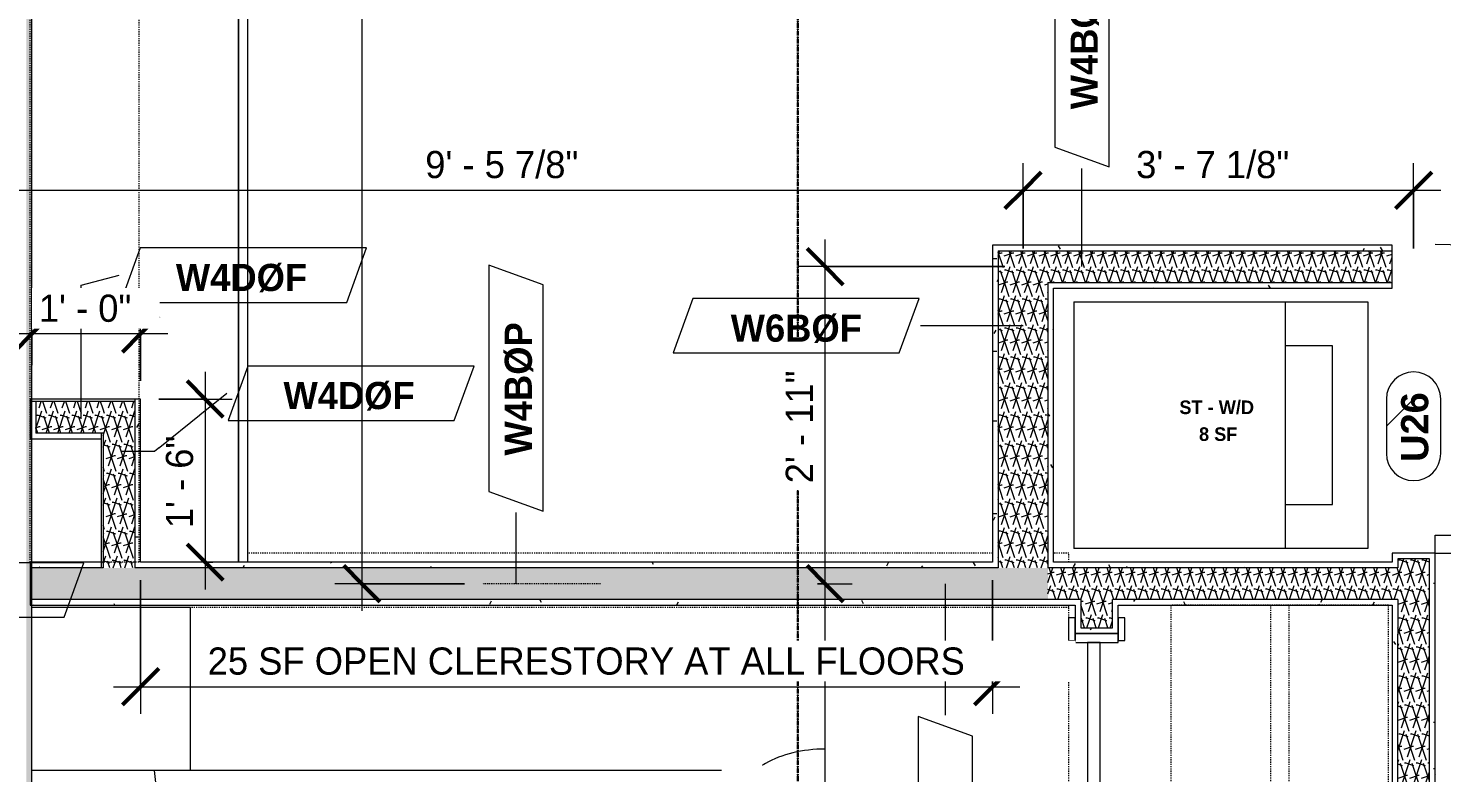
# Model space of a CAD drawing. Header units: inches. Extents: x -4058 to -1781, y 9814 to 12289.
# Drawn here: x -2912.3 to -2756.2, y 10628.7 to 10710.8 of the extents above; entities that cross this region are included whole.
import ezdxf

# ---------------------------------------------------------------- set-up
doc = ezdxf.new("R2010")
doc.units = ezdxf.units.IN
doc.header["$MEASUREMENT"] = 0
for name, pattern in [('Dash', [0.25, 0.125, -0.125]), ('Dash 3_32_', [0.1875, 0.09375, -0.09375]), ('Grid Line 1_2_', [0.875, 0.5, -0.125, 0.125, -0.125]), ('Grid Line 1_2__2_', [0.875, 0.5, -0.125, 0.125, -0.125])]:
    doc.linetypes.add(name, pattern=pattern)
for name, color, linetype, lineweight in [('0-1', 7, 'Continuous', 5), ('A-ANNO-DIMS', 211, 'Continuous', 9), ('A-ANNO-DIMS-32', 211, 'Continuous', 9), ('A-AREA-IDEN', 2, 'Continuous', 9), ('A-DETL-1', 90, 'Dash 3_32_', 9), ('A-DOOR-2', 31, 'Continuous', 9), ('A-DOOR-FRAM', 31, 'Continuous', 9), ('A-DOOR-IDEN', 31, 'Continuous', 9), ('A-WALL-2', 113, 'Continuous', 9), ('A-WALL-IDEN', 211, 'Continuous', 9), ('A-WALL-PATT-1', 9, 'Continuous', 9), ('I-FURN', 30, 'Continuous', 9), ('I-FURN-HDLN', 30, 'Dash', 9), ('I-WALL-2', 7, 'Continuous', 9), ('P-SANR-FIXT', 6, 'Continuous', 9), ('Q-CASE', 31, 'Continuous', 9), ('Q-CASE-HDLN', 31, 'Dash', 9), ('S-GRID-1', 1, 'Grid Line 1_2_', 9), ('S-GRID-2', 1, 'Grid Line 1_2__2_', 30)]:
    doc.layers.add(name, color=color, linetype=linetype, lineweight=lineweight)
doc.styles.add('Arial_B', font='arialbd.ttf', dxfattribs={"height": 3})
doc.styles.add('Century Gothic', font='ufonts.com_century-gothic.ttf', dxfattribs={"height": 3})
doc.styles.add('Century Gothic_B', font='GOTHICB.TTF', dxfattribs={"height": 1.5})
doc.styles.add('Century Gothic_B_1', font='GOTHICB.TTF', dxfattribs={"height": 3})
doc.dimstyles.new('THE_DIMENSION_STRING', dxfattribs={"dimscale": 12, "dimtxt": 3.132505, "dimasz": 0.333333, "dimexe": 0.25, "dimexo": 0.166667, "dimgap": 0.041667, "dimtad": 1, "dimdec": 4, "dimrnd": 0.0625, "dimzin": 3, "dimdsep": 46, "dimlunit": 4, "dimtxsty": 'Century Gothic', "dimblk1": 'OBLIQUE', "dimblk2": 'OBLIQUE', "dimsah": 1, "dimcen": 0.09, "dimdle": 0.25, "dimazin": 0, "dimtfac": 1, "dimtdec": 4, "dimtix": 1, "dimtmove": 0, "dimatfit": 3, "dimfxl": 1, "dimtvp": 1, "dimtfill": 1, "dimfrac": 2, "dimtolj": 1, "dimtzin": 0, "dimarcsym": 2})
doc.dimstyles.new('THE_DIMENSION_STRING_1', dxfattribs={"dimscale": 12, "dimtxt": 3.132505, "dimasz": 0.333333, "dimexe": 0.25, "dimexo": 0.166667, "dimgap": 0.041667, "dimtad": 1, "dimdec": 4, "dimrnd": 0.0625, "dimzin": 3, "dimdsep": 46, "dimlunit": 4, "dimtxsty": 'Century Gothic', "dimblk1": 'OBLIQUE', "dimblk2": 'OBLIQUE', "dimsah": 1, "dimcen": 0.09, "dimdle": 0.25, "dimazin": 0, "dimtfac": 1, "dimtdec": 4, "dimtix": 1, "dimtmove": 1, "dimatfit": 3, "dimfxl": 1, "dimtvp": 1, "dimtfill": 1, "dimfrac": 2, "dimtolj": 1, "dimtzin": 0, "dimarcsym": 2})
doc.dimstyles.new('THE_DIMENSION_STRING_2', dxfattribs={"dimscale": 12, "dimtxt": 3.132505, "dimasz": 0.333333, "dimexe": 0.25, "dimexo": 0.166667, "dimgap": 0.041667, "dimtad": 1, "dimdec": 4, "dimrnd": 0.0625, "dimzin": 3, "dimdsep": 46, "dimlunit": 4, "dimtxsty": 'Century Gothic', "dimblk1": 'OBLIQUE', "dimblk2": 'OBLIQUE', "dimsah": 1, "dimcen": 0.09, "dimdle": 0.25, "dimazin": 0, "dimtfac": 1, "dimtdec": 4, "dimtix": 1, "dimtmove": 0, "dimatfit": 3, "dimfxl": 1, "dimtvp": 1, "dimtfill": 1, "dimfrac": 2, "dimtolj": 1, "dimtzin": 0, "dimarcsym": 2})
doc.dimstyles.new('THE_DIMENSION_STRING_6', dxfattribs={"dimscale": 12, "dimtxt": 3.132505, "dimasz": 0.333333, "dimexe": 0.25, "dimexo": 0.166667, "dimgap": 0.041667, "dimtad": 1, "dimdec": 4, "dimrnd": 0.0625, "dimzin": 3, "dimdsep": 46, "dimlunit": 4, "dimtxsty": 'Century Gothic', "dimblk1": 'OBLIQUE', "dimblk2": 'OBLIQUE', "dimsah": 1, "dimcen": 0.09, "dimdle": 0.25, "dimazin": 0, "dimtfac": 1, "dimtdec": 4, "dimtix": 1, "dimtmove": 0, "dimatfit": 3, "dimfxl": 1, "dimtvp": 1, "dimtfill": 1, "dimfrac": 2, "dimtolj": 1, "dimtzin": 0, "dimarcsym": 2})
pattern_1 = [(0, (0, 0), (10.24, 2.56), [0.422, -7.258, 0.422, -7.258, -40.96]), (0, (0, 0), (10.24, 2.56), [-15.36, 0.422, -14.938, 0.422, -7.258, -17.92]), (0, (0, 0), (10.24, 2.56), [-38.4, 0.422, -4.698, 0.422, -12.378]), (120, (3.84, 1.28), (-7.33702503, 7.58810013), [0.422, -7.258, 0.422, -7.258, -40.96]), (120, (3.84, 1.28), (-7.33702503, 7.58810013), [-15.36, 0.422, -14.938, 0.422, -7.258, -17.92]), (120, (3.84, 1.28), (-7.33702503, 7.58810013), [-38.4, 0.422, -4.698, 0.422, -12.378]), (240, (5.12, 6.4), (-2.90297497, -10.14810013), [0.422, -7.258, 0.422, -7.258, -40.96]), (240, (5.12, 6.4), (-2.90297497, -10.14810013), [-15.36, 0.422, -14.938, 0.422, -7.258, -17.92]), (240, (5.12, 6.4), (-2.90297497, -10.14810013), [-38.4, 0.422, -4.698, 0.422, -12.378])]
pattern_2 = [(161.57, (0.16, 0.16), (-1.279773737, -0.000426766), [0, -9.107, 1.011, 0]), (18.43, (-0.16, 0.16), (-1.279773737, 0.000426766), [0, -9.107, 1.011, 0]), (108.43, (0.16, 0.16), (0.639452382, -3.199964008), [3.035, -7.083]), (71.57, (-0.16, 0.16), (0.639452382, 3.199964008), [3.035, -7.083])]

# ---------------------------------------------------------------- blocks, each defined once
blk = doc.blocks.new('CTR - 1st Phase - Shell_rvt-1-UNIT PLANS - 2ND FLOOR')
at = {"layer": 'S-GRID-1'}
blk.add_line((-2827.32, 9836.18), (-2827.32, 12273), dxfattribs=at)
blk = doc.blocks.new('CTR - 1st Phase - Common Walls_rvt-1-UNIT PLANS - 2ND FLOOR')
at = {"layer": 'A-WALL-PATT-1'}
h = blk.add_hatch(dxfattribs=at)
h.set_pattern_fill('FP_1', color=256, style=0, pattern_type=2)
h.set_pattern_definition(pattern_1)
h.paths.add_polyline_path([(-2911.89, 10458.16), (-2911.89, 10843.14), (-2912.51, 10843.14), (-2912.51, 10458.16)], flags=0)
at = {"layer": 'I-WALL-2'}
blk.add_line((-2911.89, 10496.91), (-2911.89, 10843.14), dxfattribs=at)
blk = doc.blocks.new('CTR - 1st Phase - Structure_rvt-1-UNIT PLANS - 2ND FLOOR')
at = {"layer": 'S-GRID-2'}
blk.add_line((-2827.32, 9814.03), (-2827.32, 12247.5), dxfattribs=at)
blk = doc.blocks.new('SLIDING - FLUSH - SLIDING - FLUSH - 5-0 x 6-8-3934327-UNIT PLANS - 2ND FLOOR')
at = {"layer": 'A-DOOR-2'}
for p, q in [((-30.25, 3), (-32.75, 3)), ((-32.75, 3), (-32.75, 2.25)), ((-32.75, 2.25), (-30.25, 2.25)), ((-30.25, 2.25), (-30.25, 3)), ((1, 2.25), (-30, 2.25)), ((-30, 2.25), (-30, 0.88)), ((1, 0.88), (1, 2.25)), ((30.25, 3), (30.25, 2.25)), ((32.75, 3), (30.25, 3)), ((30.25, 2.25), (32.75, 2.25)), ((32.75, 2.25), (32.75, 3)), ((-30, 0.88), (1, 0.88)), ((30, 0.88), (-1, 0.88)), ((-1, 0.88), (-1, -0.5)), ((30, -0.5), (30, 0.88)), ((-1, -0.5), (30, -0.5)), ((-30.25, -2.5), (-32.75, -2.5)), ((-32.75, -2.5), (-32.75, -3.25)), ((-30.25, -3.25), (-30.25, -2.5)), ((32.75, -2.5), (30.25, -2.5)), ((30.25, -2.5), (30.25, -3.25)), ((32.75, -3.25), (32.75, -2.5)), ((-32.75, -3.25), (-30.25, -3.25)), ((30.25, -3.25), (32.75, -3.25))]:
    blk.add_line(p, q, dxfattribs=at)
at = {"layer": 'A-DOOR-FRAM'}
for p, q in [((-30, 2.25), (-31, 2.25)), ((-31, 2.25), (-31, -2.5)), ((-30, -2.5), (-30, 2.25)), ((31, 2.25), (30, 2.25)), ((30, 2.25), (30, -2.5)), ((31, -2.5), (31, 2.25)), ((-31, -2.5), (-30, -2.5)), ((30, -2.5), (31, -2.5))]:
    blk.add_line(p, q, dxfattribs=at)
blk = doc.blocks.new('OD_CW_Closet - OD_CW_Closet-3786619-UNIT PLANS - 2ND FLOOR')
at = {"layer": 'Q-CASE-HDLN'}
for p, q in [((68.99, 24), (0.74, 24)), ((0.74, 24), (0.74, 0)), ((68.99, 0), (68.99, 24)), ((0.74, 13), (68.99, 13)), ((0.74, 11), (68.99, 11)), ((0.74, 0), (68.99, 0))]:
    blk.add_line(p, q, dxfattribs=at)
blk = doc.blocks.new('SWING - SINGLE - FLUSH - SWING - OFFSET PIVOT - 34_ x 80_ - DRYWALL FRAME-3983855-UNIT PLANS - 2ND FLOOR')
at = {"layer": 'A-DOOR-2'}
for p, q in [((15, 2.37), (15, 36.38)), ((17, 36.38), (15, 36.38)), ((17, 2.37), (17, 36.38)), ((17, 2.37), (15, 2.37))]:
    blk.add_line(p, q, dxfattribs=at)
blk.add_arc((17, 2.37), 34.07, 93.3657, 180, dxfattribs=at)
blk = doc.blocks.new('Bed-Standard - Queen 60_ x 79_-1242961-UNIT PLANS - 2ND FLOOR')
at = {"layer": 'I-FURN'}
for p, q in [((-19.31, 37.2), (-19.31, -41.3)), ((40.69, -41.3), (40.69, 37.2)), ((-16.31, 35.7), (-16.31, 23.7)), ((-16.31, 35.7), (37.69, 35.7)), ((37.69, 35.7), (37.69, 23.7)), ((40.69, 23.7), (-19.31, 17.13)), ((-16.31, 23.7), (37.69, 23.7)), ((-19.31, -41.3), (40.69, -41.3))]:
    blk.add_line(p, q, dxfattribs=at)
at = {"layer": 'I-FURN-HDLN'}
for p, q in [((58.69, -77.3), (58.69, 37.2)), ((64.69, -68.86), (64.69, 13.39)), ((-55.31, -17.36), (-55.31, -51.36)), ((64.69, -77.3), (64.69, -75.61)), ((-55.31, -77.3), (-7.94, -77.3)), ((-5.44, -77.3), (55.06, -77.3)), ((57.56, -77.3), (58.94, -77.3)), ((63.69, -77.3), (64.69, -77.3))]:
    blk.add_line(p, q, dxfattribs=at)
blk = doc.blocks.new('Stacked Washer and Dryer - 26_x25_ - Private-3627842-UNIT PLANS - 2ND FLOOR')
at = {"layer": 'P-SANR-FIXT'}
for p, q in [((0, 13.625), (32.4375, 13.625)), ((0, 13.625), (0, -13.625)), ((23.34375, -13.625), (23.34375, 13.625)), ((32.4375, 13.625), (32.4375, -13.625)), ((28.53125, 8.75), (23.34375, 8.75)), ((28.53125, -8.75), (28.53125, 8.75)), ((23.34375, -8.75), (28.53125, -8.75)), ((32.4375, -13.625), (0, -13.625))]:
    blk.add_line(p, q, dxfattribs=at)
blk = doc.blocks.new('Table-Night Stand - 18_ x 18_ x 24_-V43-UNIT PLANS - 2ND FLOOR')
at = {"layer": 'I-FURN'}
for p, q in [((18.15, 0), (18.15, 17.5)), ((0.15, 0), (18.15, 0))]:
    blk.add_line(p, q, dxfattribs=at)
blk = doc.blocks.new('OD_CW_Base Cabinet - OD_CW_Base Cabinet-V51-UNIT PLANS - 2ND FLOOR')
at = {"layer": 'Q-CASE'}
for p, q in [((0.74, 0), (191.34, 0)), ((0.74, 0), (191.34, 0)), ((191.34, -1), (0.74, -1)), ((0.74, -1), (191.34, -1))]:
    blk.add_line(p, q, dxfattribs=at)
blk = doc.blocks.new('OD_CW_Upper Cabinet - OD_CW_Upper Cabinet-3856839-UNIT PLANS - 2ND FLOOR')
at = {"layer": 'Q-CASE-HDLN'}
for p, q in [((0.74, -12), (191.34, -12)), ((191.34, -12), (191.34, -24)), ((191.34, -24), (0.74, -24))]:
    blk.add_line(p, q, dxfattribs=at)
blk = doc.blocks.new('DIMBLOCK25-UNIT PLANS - 2ND FLOOR')
at = {"layer": 'A-ANNO-DIMS-32', "lineweight": 50}
for p, q in [((-2824.3, 10649.53), (-2826.3, 10651.53)), ((-2824.3, 10649.53), (-2822.3, 10647.53)), ((-2824.3, 10613.03), (-2826.3, 10615.03)), ((-2824.3, 10613.03), (-2822.3, 10611.03))]:
    blk.add_line(p, q, dxfattribs=at)
at = {"layer": 'A-ANNO-DIMS-32'}
for p, q in [((-2825.13, 10649.53), (-2821.3, 10649.53)), ((-2824.3, 10649.53), (-2825.13, 10649.53)), ((-2824.3, 10613.03), (-2824.3, 10649.53)), ((-2799.45, 10613.03), (-2827.3, 10613.03)), ((-2824.3, 10613.03), (-2799.45, 10613.03))]:
    blk.add_line(p, q, dxfattribs=at)
blk.add_ellipse((-2824.3, 10625.89), major_axis=(9.31, 0), ratio=0.579435, start_param=1.570796, end_param=3.141593, dxfattribs=at)
at = {"layer": 'A-ANNO-DIMS-32', "color": 0, "insert": (-2834.99, 10607.74), "char_height": 3, "width": 21.7784, "attachment_point": 1, "rotation": 90, "line_spacing_factor": 0.984502, "style": 'Century Gothic', "bg_fill": 3, "box_fill_scale": 1.25, "bg_fill_color": 256, "bg_fill_true_color": 13158600, "bg_fill_transparency": 0}
blk.add_mtext('3\' - 0 1/2"', dxfattribs=at)
blk = doc.blocks.new('_Oblique')
at = {"color": 0, "linetype": 'ByBlock', "lineweight": -2}
blk.add_line((-0.5, -0.5), (0.5, 0.5), dxfattribs=at)
blk = doc.blocks.new('DIMBLOCK26-UNIT PLANS - 2ND FLOOR')
at = {"layer": 'A-ANNO-DIMS-32', "lineweight": 50}
for p, q in [((-2824.3, 10684.53), (-2826.3, 10686.53)), ((-2824.3, 10684.53), (-2822.3, 10682.53)), ((-2824.3, 10649.53), (-2826.3, 10651.53)), ((-2824.3, 10649.53), (-2822.3, 10647.53))]:
    blk.add_line(p, q, dxfattribs=at)
at = {"layer": 'A-ANNO-DIMS-32'}
for p, q in [((-2824.3, 10649.53), (-2824.3, 10687.53)), ((-2804.45, 10684.53), (-2827.3, 10684.53)), ((-2824.3, 10684.53), (-2804.45, 10684.53)), ((-2825.13, 10649.53), (-2821.3, 10649.53)), ((-2824.3, 10649.53), (-2825.13, 10649.53))]:
    blk.add_line(p, q, dxfattribs=at)
at = {"layer": 'A-ANNO-DIMS-32', "color": 0, "insert": (-2828.65, 10660.62), "char_height": 3, "width": 15.394, "attachment_point": 1, "rotation": 90, "line_spacing_factor": 0.984502, "style": 'Century Gothic', "bg_fill": 3, "box_fill_scale": 1.25, "bg_fill_color": 256, "bg_fill_true_color": 13158600, "bg_fill_transparency": 0}
blk.add_mtext('2\' - 11"', dxfattribs=at)
blk = doc.blocks.new('Wall Tag - Arch Wall-3956453-UNIT PLANS - 2ND FLOOR')
at = {"layer": 'A-WALL-IDEN'}
for p, q in [((-0.3561, 0.0937), (-0.4244, -0.0937)), ((0.4244, 0.0937), (-0.3561, 0.0937)), ((0.3561, -0.0937), (0.4244, 0.0937)), ((-0.4244, -0.0937), (0.3561, -0.0937))]:
    blk.add_line(p, q, dxfattribs=at)
blk = doc.blocks.new('Door Tag - Type Mark-2601225-UNIT PLANS - 2ND FLOOR')
at = {"layer": 'A-DOOR-IDEN'}
for p, q in [((0.09375, 0.09375), (-0.09375, 0.09375)), ((-0.09375, -0.09375), (0.09375, -0.09375))]:
    blk.add_line(p, q, dxfattribs=at)
for centre, start, end in [((-0.09375, 0), 90, 270), ((0.09375, 0), 270, 90)]:
    blk.add_arc(centre, 0.09375, start, end, dxfattribs=at)
blk = doc.blocks.new('DIMBLOCK390-UNIT PLANS - 2ND FLOOR')
at = {"layer": 'A-ANNO-DIMS-32'}
for p, q in [((-2802.45, 10686.53), (-2802.45, 10695.95)), ((-2759.32, 10686.53), (-2759.32, 10695.95)), ((-2756.32, 10692.95), (-2802.45, 10692.95)), ((-2802.45, 10692.95), (-2802.45, 10686.53)), ((-2759.32, 10692.95), (-2759.32, 10686.53))]:
    blk.add_line(p, q, dxfattribs=at)
at = {"layer": 'A-ANNO-DIMS-32', "lineweight": 50}
for p, q in [((-2802.45, 10692.95), (-2800.45, 10694.95)), ((-2759.32, 10692.95), (-2757.32, 10694.95)), ((-2802.45, 10692.95), (-2804.45, 10690.95)), ((-2759.32, 10692.95), (-2761.32, 10690.95))]:
    blk.add_line(p, q, dxfattribs=at)
at = {"layer": 'A-ANNO-DIMS-32', "color": 0, "insert": (-2789.96, 10697.3), "char_height": 3, "width": 21.7784, "attachment_point": 1, "line_spacing_factor": 0.984502, "style": 'Century Gothic', "bg_fill": 3, "box_fill_scale": 1.25, "bg_fill_color": 256, "bg_fill_true_color": 13158600, "bg_fill_transparency": 0}
blk.add_mtext('3\' - 7 1/8"', dxfattribs=at)
blk = doc.blocks.new('DIMBLOCK391-UNIT PLANS - 2ND FLOOR')
at = {"layer": 'A-ANNO-DIMS-32'}
for p, q in [((-2916.32, 10692.12), (-2916.32, 10695.95)), ((-2802.45, 10686.53), (-2802.45, 10695.95)), ((-2802.45, 10692.95), (-2919.32, 10692.95)), ((-2916.32, 10692.95), (-2916.32, 10692.12)), ((-2802.45, 10692.95), (-2802.45, 10686.53))]:
    blk.add_line(p, q, dxfattribs=at)
at = {"layer": 'A-ANNO-DIMS-32', "lineweight": 50}
for p, q in [((-2916.32, 10692.95), (-2914.32, 10694.95)), ((-2802.45, 10692.95), (-2800.45, 10694.95)), ((-2916.32, 10692.95), (-2918.32, 10690.95)), ((-2802.45, 10692.95), (-2804.45, 10690.95))]:
    blk.add_line(p, q, dxfattribs=at)
at = {"layer": 'A-ANNO-DIMS-32', "color": 0, "insert": (-2868.46, 10697.3), "char_height": 3, "width": 21.7784, "attachment_point": 1, "line_spacing_factor": 0.984502, "style": 'Century Gothic', "bg_fill": 3, "box_fill_scale": 1.25, "bg_fill_color": 256, "bg_fill_true_color": 13158600, "bg_fill_transparency": 0}
blk.add_mtext('9\' - 5 7/8"', dxfattribs=at)
blk = doc.blocks.new('DIMBLOCK459-UNIT PLANS - 2ND FLOOR')
at = {"layer": 'A-ANNO-DIMS-32'}
for p, q in [((-2875.46, 10846.13), (-2875.46, 10646.53)), ((-2876.3, 10843.13), (-2872.46, 10843.13)), ((-2875.46, 10843.13), (-2876.3, 10843.13)), ((-2864.12, 10649.53), (-2878.46, 10649.53)), ((-2875.46, 10649.53), (-2864.12, 10649.53))]:
    blk.add_line(p, q, dxfattribs=at)
at = {"layer": 'A-ANNO-DIMS-32', "lineweight": 50}
for p, q in [((-2875.46, 10843.13), (-2877.46, 10845.13)), ((-2875.46, 10843.13), (-2873.46, 10841.13)), ((-2875.46, 10649.53), (-2877.46, 10651.53)), ((-2875.46, 10649.53), (-2873.46, 10647.53))]:
    blk.add_line(p, q, dxfattribs=at)
at = {"layer": 'A-ANNO-DIMS-32', "color": 0, "insert": (-2879.81, 10736.09), "char_height": 3, "width": 24.5827, "attachment_point": 1, "rotation": 90, "line_spacing_factor": 0.984502, "style": 'Century Gothic', "bg_fill": 3, "box_fill_scale": 1.25, "bg_fill_color": 256, "bg_fill_true_color": 13158600, "bg_fill_transparency": 0}
blk.add_mtext('16\' - 1 5/8"', dxfattribs=at)
blk = doc.blocks.new('DIMBLOCK1334-UNIT PLANS - 2ND FLOOR')
at = {"layer": 'A-ANNO-DIMS-32'}
for p, q in [((-2892.76, 10672.91), (-2892.76, 10648.91)), ((-2897.89, 10669.91), (-2889.76, 10669.91)), ((-2892.76, 10669.91), (-2897.89, 10669.91)), ((-2891.93, 10651.91), (-2895.76, 10651.91)), ((-2892.76, 10651.91), (-2891.93, 10651.91))]:
    blk.add_line(p, q, dxfattribs=at)
at = {"layer": 'A-ANNO-DIMS-32', "lineweight": 50}
for p, q in [((-2892.76, 10669.91), (-2894.76, 10671.91)), ((-2892.76, 10669.91), (-2890.76, 10667.91)), ((-2892.76, 10651.91), (-2894.76, 10653.91)), ((-2892.76, 10651.91), (-2890.76, 10649.91))]:
    blk.add_line(p, q, dxfattribs=at)
at = {"layer": 'A-ANNO-DIMS-32', "color": 0, "insert": (-2897.1, 10655.66), "char_height": 3, "width": 12.5897, "attachment_point": 1, "rotation": 90, "line_spacing_factor": 0.984502, "style": 'Century Gothic', "bg_fill": 3, "box_fill_scale": 1.25, "bg_fill_color": 256, "bg_fill_true_color": 13158600, "bg_fill_transparency": 0}
blk.add_mtext('1\' - 6"', dxfattribs=at)
blk = doc.blocks.new('DIMBLOCK1346-UNIT PLANS - 2ND FLOOR')
at = {"layer": 'A-ANNO-DIMS-32'}
for p, q in [((-2911.89, 10673.66), (-2911.89, 10680.1)), ((-2899.89, 10671.91), (-2899.89, 10680.1)), ((-2896.89, 10677.1), (-2914.89, 10677.1)), ((-2911.89, 10677.1), (-2911.89, 10673.66)), ((-2899.89, 10677.1), (-2899.89, 10671.91))]:
    blk.add_line(p, q, dxfattribs=at)
at = {"layer": 'A-ANNO-DIMS-32', "lineweight": 50}
for p, q in [((-2911.89, 10677.1), (-2909.89, 10679.1)), ((-2899.89, 10677.1), (-2897.89, 10679.1)), ((-2911.89, 10677.1), (-2913.89, 10675.1)), ((-2899.89, 10677.1), (-2901.89, 10675.1))]:
    blk.add_line(p, q, dxfattribs=at)
at = {"layer": 'A-ANNO-DIMS-32', "color": 0, "insert": (-2911.13, 10681.44), "char_height": 3, "width": 12.5897, "attachment_point": 1, "line_spacing_factor": 0.984502, "style": 'Century Gothic', "bg_fill": 3, "box_fill_scale": 1.25, "bg_fill_color": 256, "bg_fill_true_color": 13158600, "bg_fill_transparency": 0}
blk.add_mtext('1\' - 0"', dxfattribs=at)
blk = doc.blocks.new('DIMBLOCK1359-UNIT PLANS - 2ND FLOOR')
at = {"layer": 'A-ANNO-DIMS-32'}
for p, q in [((-2899.89, 10649.91), (-2899.89, 10635.16)), ((-2899.89, 10638.16), (-2899.89, 10649.91)), ((-2805.82, 10649.91), (-2805.82, 10635.16)), ((-2805.82, 10638.16), (-2805.82, 10649.91)), ((-2902.89, 10638.16), (-2802.82, 10638.16))]:
    blk.add_line(p, q, dxfattribs=at)
at = {"layer": 'A-ANNO-DIMS-32', "lineweight": 50}
for p, q in [((-2899.89, 10638.16), (-2897.89, 10640.16)), ((-2805.82, 10638.16), (-2803.82, 10640.16)), ((-2899.89, 10638.16), (-2901.89, 10636.16)), ((-2805.82, 10638.16), (-2807.82, 10636.16))]:
    blk.add_line(p, q, dxfattribs=at)
at = {"layer": 'A-ANNO-DIMS-32', "color": 0, "insert": (-2892.48, 10642.5), "char_height": 3, "width": 95.1088, "attachment_point": 1, "line_spacing_factor": 0.984502, "style": 'Century Gothic', "bg_fill": 3, "box_fill_scale": 1.25, "bg_fill_color": 256, "bg_fill_true_color": 13158600, "bg_fill_transparency": 0}
blk.add_mtext('25 SF OPEN CLERESTORY AT ALL FLOORS', dxfattribs=at)

msp = doc.modelspace()

# ---------------------------------------------------------------- hatches: boundary and pattern name
at = {"layer": 'A-WALL-PATT-1'}
h = msp.add_hatch(dxfattribs=at)
h.set_pattern_fill('FP_1', color=256, style=0, pattern_type=2)
h.set_pattern_definition(pattern_1)
h.paths.add_polyline_path([(-2805.82374, 10686.28481), (-2761.69874, 10686.28481), (-2761.69874, 10686.90981), (-2805.82374, 10686.90981)], flags=0)
h = msp.add_hatch(dxfattribs=at)
h.set_pattern_fill('FP_1', color=256, style=0, pattern_type=2)
h.set_pattern_definition(pattern_1)
h.paths.add_polyline_path([(-2805.82374, 10651.90981), (-2805.19874, 10651.90981), (-2805.19874, 10686.28481), (-2805.82374, 10686.28481), (-2805.82374, 10669.37737)], flags=0)
h = msp.add_hatch(dxfattribs=at)
h.set_pattern_fill('FP_5', color=256, style=0, pattern_type=2)
h.set_pattern_definition(pattern_2)
h.paths.add_polyline_path([(-2761.69874, 10682.78481), (-2761.69874, 10686.28481), (-2805.19874, 10686.28481), (-2805.19874, 10682.78481), (-2774.26109, 10682.78481)], flags=0)
h = msp.add_hatch(dxfattribs=at)
h.set_pattern_fill('FP_5', color=256, style=0, pattern_type=2)
h.set_pattern_definition(pattern_2)
h.paths.add_polyline_path([(-2805.19874, 10651.28481), (-2799.69874, 10651.28481), (-2799.69874, 10682.78481), (-2805.19874, 10682.78481), (-2805.19874, 10651.90981)], flags=0)
h = msp.add_hatch(dxfattribs=at)
h.set_pattern_fill('FP_1', color=256, style=0, pattern_type=2)
h.set_pattern_definition(pattern_1)
h.paths.add_polyline_path([(-2761.69874, 10682.15981), (-2761.69874, 10682.78481), (-2799.69874, 10682.78481), (-2799.69874, 10682.15981), (-2774.26109, 10682.15981)], flags=0)
h = msp.add_hatch(dxfattribs=at)
h.set_pattern_fill('FP_1', color=256, style=0, pattern_type=2)
h.set_pattern_definition(pattern_1)
h.paths.add_polyline_path([(-2799.07374, 10651.28481), (-2799.07374, 10682.15981), (-2799.69874, 10682.15981), (-2799.69874, 10651.28481)], flags=0)
h = msp.add_hatch(dxfattribs=at)
h.set_pattern_fill('FP_5', color=256, style=0, pattern_type=2)
h.set_pattern_definition(pattern_2)
h.paths.add_polyline_path([(-2904.01124, 10666.15981), (-2904.01124, 10669.65981), (-2911.44874, 10669.65981), (-2911.44874, 10666.15981), (-2904.26124, 10666.15981)], flags=0)
h = msp.add_hatch(dxfattribs=at)
h.set_pattern_fill('FP_5', color=256, style=0, pattern_type=2)
h.set_pattern_definition(pattern_2)
h.paths.add_polyline_path([(-2904.01124, 10651.28481), (-2900.51124, 10651.28481), (-2900.51124, 10669.65981), (-2904.01124, 10669.65981), (-2904.01124, 10651.90981)], flags=0)
h = msp.add_hatch(dxfattribs=at)
h.set_pattern_fill('FP_1', color=256, style=0, pattern_type=2)
h.set_pattern_definition(pattern_1)
h.paths.add_polyline_path([(-2900.51124, 10651.90981), (-2899.88624, 10651.90981), (-2899.88624, 10669.90981), (-2900.51124, 10669.90981), (-2900.51124, 10669.37737)], flags=0)
h = msp.add_hatch(dxfattribs=at)
h.set_pattern_fill('FP_5', color=256, style=0, pattern_type=2)
h.set_pattern_definition(pattern_2)
h.paths.add_polyline_path([(-2757.57374, 10643.9144), (-2757.57374, 10652.28481), (-2761.07374, 10652.28481), (-2761.07374, 10643.9144), (-2759.32374, 10643.9144)], flags=0)
h = msp.add_hatch(dxfattribs=at)
h.set_pattern_fill('FP_1', color=256, style=0, pattern_type=2)
h.set_pattern_definition(pattern_1)
h.paths.add_polyline_path([(-2757.57374, 10643.9144), (-2756.94874, 10643.9144), (-2756.94874, 10652.90981), (-2759.32374, 10652.90981), (-2759.32374, 10652.28481), (-2757.57374, 10652.28481)], flags=0)
h = msp.add_hatch(dxfattribs=at)
h.set_pattern_fill('FP_1', color=256, style=0, pattern_type=2)
h.set_pattern_definition(pattern_1)
h.paths.add_polyline_path([(-2912.07374, 10651.28481), (-2904.26124, 10651.28481), (-2904.26124, 10651.90981), (-2912.07374, 10651.90981)], flags=0)
h.paths.add_polyline_path([(-2900.51124, 10651.28481), (-2805.19874, 10651.28481), (-2805.19874, 10651.90981), (-2900.51124, 10651.90981)], flags=0)
h = msp.add_hatch(dxfattribs=at)
h.set_pattern_fill('FP_5', color=256, style=0, pattern_type=2)
h.set_pattern_definition(pattern_2)
h.paths.add_polyline_path([(-2912.07374, 10647.78481), (-2799.69874, 10647.78481), (-2799.69874, 10651.28481), (-2912.07374, 10651.28481)], flags=0)
h = msp.add_hatch(dxfattribs=at)
h.set_pattern_fill('FP_5', color=256, style=0, pattern_type=2)
h.set_pattern_definition(pattern_2)
h.paths.add_polyline_path([(-2799.69874, 10647.78481), (-2761.07374, 10647.78481), (-2761.07374, 10651.28481), (-2799.69874, 10651.28481), (-2799.69874, 10650.67045)], flags=0)
h = msp.add_hatch(dxfattribs=at)
h.set_pattern_fill('FP_1', color=256, style=0, pattern_type=2)
h.set_pattern_definition(pattern_1)
h.paths.add_polyline_path([(-2799.07374, 10651.28481), (-2761.69874, 10651.28481), (-2761.69874, 10651.90981), (-2799.07374, 10651.90981)], flags=0)
h = msp.add_hatch(dxfattribs=at)
h.set_pattern_fill('FP_1', color=256, style=0, pattern_type=2)
h.set_pattern_definition(pattern_1)
h.paths.add_polyline_path([(-2912.07374, 10647.15981), (-2799.07374, 10647.15981), (-2799.07374, 10647.78481), (-2912.07374, 10647.78481)], flags=0)
h = msp.add_hatch(dxfattribs=at)
h.set_pattern_fill('FP_1', color=256, style=0, pattern_type=2)
h.set_pattern_definition(pattern_1)
h.paths.add_polyline_path([(-2799.07374, 10647.15981), (-2796.07374, 10647.15981), (-2796.07374, 10647.78481), (-2799.07374, 10647.78481)], flags=0)
h.paths.add_polyline_path([(-2792.57374, 10647.15981), (-2761.69874, 10647.15981), (-2761.69874, 10647.78481), (-2792.57374, 10647.78481)], flags=0)
h = msp.add_hatch(dxfattribs=at)
h.set_pattern_fill('FP_5', color=256, style=0, pattern_type=2)
h.set_pattern_definition(pattern_2)
h.paths.add_polyline_path([(-2796.07374, 10574.78481), (-2792.57374, 10574.78481), (-2792.57374, 10581.40981), (-2796.07374, 10581.40981), (-2796.07374, 10575.84279)], flags=0)
h.paths.add_polyline_path([(-2796.07374, 10644.65981), (-2792.57374, 10644.65981), (-2792.57374, 10647.78481), (-2796.07374, 10647.78481), (-2796.07374, 10647.15981)], flags=0)
h = msp.add_hatch(dxfattribs=at)
h.set_pattern_fill('FP_1', color=256, style=0, pattern_type=2)
h.set_pattern_definition(pattern_1)
h.paths.add_polyline_path([(-2796.69874, 10574.15981), (-2796.07374, 10574.15981), (-2796.07374, 10581.40981), (-2794.32374, 10581.40981), (-2794.32374, 10582.03481), (-2796.69874, 10582.03481), (-2796.69874, 10575.84279)], flags=0)
h.paths.add_polyline_path([(-2796.69874, 10644.03481), (-2794.32374, 10644.03481), (-2794.32374, 10644.65981), (-2796.07374, 10644.65981), (-2796.07374, 10647.15981), (-2796.69874, 10647.15981)], flags=0)
h = msp.add_hatch(dxfattribs=at)
h.set_pattern_fill('FP_1', color=256, style=0, pattern_type=2)
h.set_pattern_definition(pattern_1)
h.paths.add_polyline_path([(-2761.07374, 10578.28481), (-2761.07374, 10643.9144), (-2761.69874, 10643.9144), (-2761.69874, 10578.28481)], flags=0)
h = msp.add_hatch(dxfattribs=at)
h.set_pattern_fill('FP_5', color=256, style=0, pattern_type=2)
h.set_pattern_definition(pattern_2)
h.paths.add_polyline_path([(-2761.07374, 10574.78481), (-2757.57374, 10574.78481), (-2757.57374, 10643.9144), (-2761.07374, 10643.9144), (-2761.07374, 10578.28481)], flags=0)
h = msp.add_hatch(dxfattribs=at)
h.set_pattern_fill('FP_1', color=256, style=0, pattern_type=2)
h.set_pattern_definition(pattern_1)
h.paths.add_polyline_path([(-2756.94874, 10574.15981), (-2756.94874, 10643.9144), (-2757.57374, 10643.9144), (-2757.57374, 10574.15981)], flags=0)

# ---------------------------------------------------------------- linework, layer by layer
at = {"layer": 'A-DETL-1'}
for p, q in [((-2911.88624, 10669.90981), (-2911.88624, 10671.65981)), ((-2849.12374, 10649.53481), (-2862.12374, 10649.53481))]:
    msp.add_line(p, q, dxfattribs=at)
at = {"layer": 'A-DOOR-IDEN'}
msp.add_line((-2759.32374, 10669.90981), (-2762.32374, 10666.90981), dxfattribs=at)
at = {"layer": 'A-WALL-2'}
for p, q in [((-2761.69874, 10686.90981), (-2805.82374, 10686.90981)), ((-2805.82374, 10686.90981), (-2805.82374, 10651.90981)), ((-2761.69874, 10682.15981), (-2761.69874, 10686.90981)), ((-2805.19874, 10686.28481), (-2761.69874, 10686.28481)), ((-2805.19874, 10686.28481), (-2805.19874, 10651.28481)), ((-2799.69874, 10682.78481), (-2761.69874, 10682.78481)), ((-2799.69874, 10682.78481), (-2799.69874, 10651.28481)), ((-2799.07374, 10682.15981), (-2761.69874, 10682.15981)), ((-2799.07374, 10651.90981), (-2799.07374, 10682.15981)), ((-2899.88624, 10669.90981), (-2912.07374, 10669.90981)), ((-2912.07374, 10669.90981), (-2912.07374, 10665.53481)), ((-2900.51124, 10669.65981), (-2912.07374, 10669.65981)), ((-2911.44874, 10669.65981), (-2911.44874, 10666.15981)), ((-2900.51124, 10669.90981), (-2900.51124, 10651.28481)), ((-2899.88624, 10651.90981), (-2899.88624, 10669.90981)), ((-2904.01124, 10666.15981), (-2911.44874, 10666.15981)), ((-2904.26124, 10666.15981), (-2904.26124, 10651.28481)), ((-2904.01124, 10666.15981), (-2904.01124, 10651.28481)), ((-2912.07374, 10665.53481), (-2904.26124, 10665.53481)), ((-2761.69874, 10652.90981), (-2761.69874, 10651.90981)), ((-2756.94874, 10652.90981), (-2761.69874, 10652.90981)), ((-2761.07374, 10652.28481), (-2761.07374, 10651.28481)), ((-2757.57374, 10652.28481), (-2761.07374, 10652.28481)), ((-2757.57374, 10643.9144), (-2757.57374, 10652.28481)), ((-2756.94874, 10643.9144), (-2756.94874, 10652.90981)), ((-2904.26124, 10651.90981), (-2912.07374, 10651.90981)), ((-2912.07374, 10651.90981), (-2912.07374, 10647.15981)), ((-2904.01124, 10651.28481), (-2912.07374, 10651.28481)), ((-2805.19874, 10651.28481), (-2900.51124, 10651.28481)), ((-2805.82374, 10651.90981), (-2899.88624, 10651.90981)), ((-2761.07374, 10651.28481), (-2799.69874, 10651.28481)), ((-2761.69874, 10651.90981), (-2799.07374, 10651.90981)), ((-2796.07374, 10647.78481), (-2912.07374, 10647.78481)), ((-2796.07374, 10647.78481), (-2796.07374, 10644.65981)), ((-2792.57374, 10644.65981), (-2792.57374, 10647.78481)), ((-2761.07374, 10647.78481), (-2792.57374, 10647.78481)), ((-2761.07374, 10647.78481), (-2761.07374, 10643.9144)), ((-2912.07374, 10647.15981), (-2796.69874, 10647.15981)), ((-2796.69874, 10647.15981), (-2796.69874, 10644.03481)), ((-2791.94874, 10644.03481), (-2791.94874, 10647.15981)), ((-2791.94874, 10647.15981), (-2761.69874, 10647.15981)), ((-2761.69874, 10647.15981), (-2761.69874, 10643.9144)), ((-2796.07374, 10644.65981), (-2792.57374, 10644.65981)), ((-2796.69874, 10644.03481), (-2791.94874, 10644.03481)), ((-2761.69874, 10643.9144), (-2761.69874, 10578.90981)), ((-2761.07374, 10578.28481), (-2761.07374, 10643.9144)), ((-2757.57374, 10574.78481), (-2757.57374, 10643.9144)), ((-2756.94874, 10574.15981), (-2756.94874, 10643.9144))]:
    msp.add_line(p, q, dxfattribs=at)
at = {"layer": 'A-WALL-IDEN'}
for p, q in [((-2795.95391, 10684.53481), (-2795.95391, 10695.37796)), ((-2906.4519, 10682.48394), (-2902.25558, 10683.58927)), ((-2906.4519, 10667.72231), (-2906.4519, 10682.48394)), ((-2858.43517, 10649.53481), (-2858.43517, 10657.37796))]:
    msp.add_line(p, q, dxfattribs=at)

# ---------------------------------------------------------------- block references
at = {"layer": '0-1'}
for name in ['CTR - 1st Phase - Shell_rvt-1-UNIT PLANS - 2ND FLOOR', 'CTR - 1st Phase - Structure_rvt-1-UNIT PLANS - 2ND FLOOR', 'CTR - 1st Phase - Common Walls_rvt-1-UNIT PLANS - 2ND FLOOR']:
    msp.add_blockref(name, (0, 0), dxfattribs=at)
at = {"layer": 'A-DOOR-2'}
for name, p, rotation in [('SWING - SINGLE - FLUSH - SWING - OFFSET PIVOT - 34_ x 80_ - DRYWALL FRAME-3983855-UNIT PLANS - 2ND FLOOR', (-2759.32374, 10669.90981), 269.9999999999773), ('SLIDING - FLUSH - SLIDING - FLUSH - 5-0 x 6-8-3934327-UNIT PLANS - 2ND FLOOR', (-2794.44874, 10613.03481), 90.00000000004458)]:
    msp.add_blockref(name, p, dxfattribs=dict(at, rotation=rotation))
at = {"layer": 'A-DOOR-IDEN', "xscale": 31.99999999999999, "yscale": 31.99999999999999, "zscale": 31.99999999999999, "rotation": 89.99999999999991}
msp.add_blockref('Door Tag - Type Mark-2601225-UNIT PLANS - 2ND FLOOR', (-2759.32374, 10666.90981), dxfattribs=at)
at = {"layer": 'A-WALL-IDEN', "xscale": 31.99999999999999, "yscale": 31.99999999999999, "zscale": 31.99999999999999, "rotation": 89.99999999999991}
for p in [(-2795.95391, 10709.10967), (-2858.43517, 10671.10967)]:
    msp.add_blockref('Wall Tag - Arch Wall-3956453-UNIT PLANS - 2ND FLOOR', p, dxfattribs=at)
at = {"layer": 'A-WALL-IDEN', "xscale": 31.99999999999999, "yscale": 31.99999999999999, "zscale": 31.99999999999999}
msp.add_blockref('Wall Tag - Arch Wall-3956453-UNIT PLANS - 2ND FLOOR', (-2919.74175, 10648.8394), dxfattribs=at)
at = {"layer": 'I-FURN', "rotation": 90.00000000002782}
for name, p in [('Bed-Standard - Queen 60_ x 79_-1242961-UNIT PLANS - 2ND FLOOR', (-2874.68274, 10588.22128)), ('Table-Night Stand - 18_ x 18_ x 24_-V43-UNIT PLANS - 2ND FLOOR', (-2894.38765, 10628.76281))]:
    msp.add_blockref(name, p, dxfattribs=at)
at = {"layer": 'P-SANR-FIXT'}
msp.add_blockref('Stacked Washer and Dryer - 26_x25_ - Private-3627842-UNIT PLANS - 2ND FLOOR', (-2796.82374, 10667.03481), dxfattribs=at)
at = {"layer": 'Q-CASE'}
for name, p, rotation in [('OD_CW_Upper Cabinet - OD_CW_Upper Cabinet-3856839-UNIT PLANS - 2ND FLOOR', (-2888.07374, 10843.24751), 269.9999999999841), ('OD_CW_Base Cabinet - OD_CW_Base Cabinet-V51-UNIT PLANS - 2ND FLOOR', (-2888.07374, 10843.24751), 270.0000000000046), ('OD_CW_Closet - OD_CW_Closet-3786619-UNIT PLANS - 2ND FLOOR', (-2786.11241, 10647.89751), 270.0000000000206)]:
    msp.add_blockref(name, p, dxfattribs=dict(at, rotation=rotation))

# ---------------------------------------------------------------- texts
at = {"layer": 'A-AREA-IDEN', "char_height": 1.5, "attachment_point": 1, "style": 'Century Gothic_B'}
for s, insert, width in [('ST - W/D', (-2785.1872, 10669.75683), 9.696), ('8 SF', (-2783.02027, 10666.79512), 4.444)]:
    msp.add_mtext(s, dxfattribs=dict(at, insert=insert, width=width))
at = {"layer": 'A-DOOR-IDEN', "insert": (-2760.70359, 10662.97792), "char_height": 3, "width": 9.393, "attachment_point": 1, "rotation": 90, "style": 'Arial_B'}
msp.add_mtext('U26', dxfattribs=at)
at = {"layer": 'A-WALL-IDEN', "char_height": 3, "attachment_point": 1, "rotation": 90, "style": 'Century Gothic_B_1'}
for s, insert, width in [('W4BØF', (-2797.20145, 10701.89375), 17.372), ('W4BØP', (-2859.6827, 10663.67957), 17.877)]:
    msp.add_mtext(s, dxfattribs=dict(at, insert=insert, width=width))

# ---------------------------------------------------------------- next in the draw order: dimensions: what is measured, and where the dimension line sits
at = {"layer": 'A-ANNO-DIMS'}
dim = msp.add_linear_dim(base=(-2892.756, 10651.90981), p1=(-2899.88624, 10669.90981), p2=(-2889.92757, 10651.90981), angle=90, dimstyle='THE_DIMENSION_STRING_6', override={"dimpost": '<>', "dimfxl": 20.571219}, dxfattribs=at)
dim.commit()
dim.dimension.update_dxf_attribs({"geometry": 'DIMBLOCK1334-UNIT PLANS - 2ND FLOOR', "text_midpoint": (-2894.83146, 10660.90981)})
dim = msp.add_linear_dim(base=(-2824.30122, 10649.53481), p1=(-2797.44874, 10613.03481), p2=(-2827.12964, 10649.53481), angle=90, dimstyle='THE_DIMENSION_STRING_1', override={"dimpost": '<>', "dimfxl": 47.044726}, dxfattribs=at)
dim.commit()
dim.dimension.update_dxf_attribs({"geometry": 'DIMBLOCK25-UNIT PLANS - 2ND FLOOR', "text_midpoint": (-2832.99256, 10618.63237), "dimtype": 160, "text_rotation": 90})

# ---------------------------------------------------------------- next in the draw order: linework, layer by layer
at = {"layer": 'A-WALL-IDEN'}
for p, q in [((-2898.35959, 10664.15334), (-2890.37687, 10670.55621)), ((-2902.07374, 10664.15334), (-2898.35959, 10664.15334))]:
    msp.add_line(p, q, dxfattribs=at)

# ---------------------------------------------------------------- next in the draw order: block references
at = {"layer": 'A-WALL-IDEN', "xscale": 31.99999999999999, "yscale": 31.99999999999999, "zscale": 31.99999999999999, "rotation": 89.99999999999991}
msp.add_blockref('Wall Tag - Arch Wall-3956453-UNIT PLANS - 2ND FLOOR', (-2811.03579, 10621.29881), dxfattribs=at)

# ---------------------------------------------------------------- next in the draw order: dimensions: what is measured, and where the dimension line sits
at = {"layer": 'A-ANNO-DIMS'}
dim = msp.add_linear_dim(base=(-2824.30122, 10684.53481), p1=(-2827.12964, 10649.53481), p2=(-2802.44874, 10684.53481), angle=90, dimstyle='THE_DIMENSION_STRING', override={"dimpost": '<>', "dimfxl": 42.826944}, dxfattribs=at)
dim.commit()
dim.dimension.update_dxf_attribs({"geometry": 'DIMBLOCK26-UNIT PLANS - 2ND FLOOR', "text_midpoint": (-2826.33895, 10667.03481)})

# ---------------------------------------------------------------- next in the draw order: linework, layer by layer
at = {"layer": 'A-WALL-IDEN'}
for p, q in [((-2802.44874, 10677.99971), (-2813.78273, 10677.99971)), ((-2811.03579, 10649.53481), (-2811.03579, 10635.03051))]:
    msp.add_line(p, q, dxfattribs=at)

# ---------------------------------------------------------------- next in the draw order: block references
at = {"layer": 'A-WALL-IDEN', "xscale": 31.99999999999999, "yscale": 31.99999999999999, "zscale": 31.99999999999999}
msp.add_blockref('Wall Tag - Arch Wall-3956453-UNIT PLANS - 2ND FLOOR', (-2827.51443, 10677.99971), dxfattribs=at)

# ---------------------------------------------------------------- next in the draw order: texts
at = {"layer": 'A-WALL-IDEN', "insert": (-2834.73035, 10679.24724), "char_height": 3, "width": 17.372, "attachment_point": 1, "style": 'Century Gothic_B_1'}
msp.add_mtext('W6BØF', dxfattribs=at)

# ---------------------------------------------------------------- next in the draw order: dimensions: what is measured, and where the dimension line sits
at = {"layer": 'A-ANNO-DIMS'}
dim = msp.add_linear_dim(base=(-2802.44874, 10692.95171), p1=(-2759.32374, 10684.53481), p2=(-2802.44874, 10684.53481), angle=0, dimstyle='THE_DIMENSION_STRING_2', override={"dimpost": '<>', "dimfxl": 43.125}, dxfattribs=at)
dim.commit()
dim.dimension.update_dxf_attribs({"geometry": 'DIMBLOCK390-UNIT PLANS - 2ND FLOOR', "text_midpoint": (-2780.88624, 10695.19338)})

# ---------------------------------------------------------------- next in the draw order: dimensions: what is measured, and where the dimension line sits
dim = msp.add_linear_dim(base=(-2916.32374, 10692.95171), p1=(-2802.44874, 10684.53481), p2=(-2916.32374, 10690.12328), angle=0, dimstyle='THE_DIMENSION_STRING_2', override={"dimpost": '<>', "dimfxl": 114.012046}, dxfattribs=at)
dim.commit()
dim.dimension.update_dxf_attribs({"geometry": 'DIMBLOCK391-UNIT PLANS - 2ND FLOOR', "text_midpoint": (-2859.38624, 10695.19338)})

# ---------------------------------------------------------------- next in the draw order: texts
at = {"layer": 'A-WALL-IDEN', "insert": (-2895.99176, 10684.8368), "char_height": 3, "width": 17.978, "attachment_point": 1, "style": 'Century Gothic_B_1'}
msp.add_mtext('W4DØF', dxfattribs=at)

# ---------------------------------------------------------------- next in the draw order: dimensions: what is measured, and where the dimension line sits
at = {"layer": 'A-ANNO-DIMS'}
dim = msp.add_linear_dim(base=(-2875.46271, 10649.53481), p1=(-2874.29849, 10843.13481), p2=(-2862.12374, 10649.53481), angle=90, dimstyle='THE_DIMENSION_STRING_2', override={"dimpost": '<>', "dimfxl": 193.982434}, dxfattribs=at)
dim.commit()
dim.dimension.update_dxf_attribs({"geometry": 'DIMBLOCK459-UNIT PLANS - 2ND FLOOR', "text_midpoint": (-2877.70438, 10746.33481)})

# ---------------------------------------------------------------- next in the draw order: block references
at = {"layer": 'A-WALL-IDEN', "xscale": 31.99999999999999, "yscale": 31.99999999999999, "zscale": 31.99999999999999}
for p in [(-2888.52387, 10683.58927), (-2876.64516, 10670.55621)]:
    msp.add_blockref('Wall Tag - Arch Wall-3956453-UNIT PLANS - 2ND FLOOR', p, dxfattribs=at)

# ---------------------------------------------------------------- next in the draw order: texts
at = {"layer": 'A-WALL-IDEN', "insert": (-2884.11305, 10671.80374), "char_height": 3, "width": 17.978, "attachment_point": 1, "style": 'Century Gothic_B_1'}
msp.add_mtext('W4DØF', dxfattribs=at)

# ---------------------------------------------------------------- next in the draw order: dimensions: what is measured, and where the dimension line sits
at = {"layer": 'A-ANNO-DIMS'}
dim = msp.add_linear_dim(base=(-2805.82374, 10638.15591), p1=(-2899.88624, 10651.90981), p2=(-2805.82374, 10651.90981), text='25 SF OPEN CLERESTORY AT ALL FLOORS', dimstyle='THE_DIMENSION_STRING_6', override={"dimpost": '<>', "dimfxl": 94.0625}, dxfattribs=at)
dim.commit()
dim.dimension.update_dxf_attribs({"geometry": 'DIMBLOCK1359-UNIT PLANS - 2ND FLOOR', "text_midpoint": (-2852.85499, 10640.23137)})

# ---------------------------------------------------------------- next in the draw order: dimensions: what is measured, and where the dimension line sits
dim = msp.add_linear_dim(base=(-2911.88624, 10677.09552), p1=(-2899.88624, 10669.90981), p2=(-2911.88624, 10671.65981), dimstyle='THE_DIMENSION_STRING_6', override={"dimpost": '<>', "dimfxl": 12.126933}, dxfattribs=at)
dim.commit()
dim.dimension.update_dxf_attribs({"geometry": 'DIMBLOCK1346-UNIT PLANS - 2ND FLOOR', "text_midpoint": (-2905.88624, 10679.17098)})

doc.saveas('drawing.dxf')
